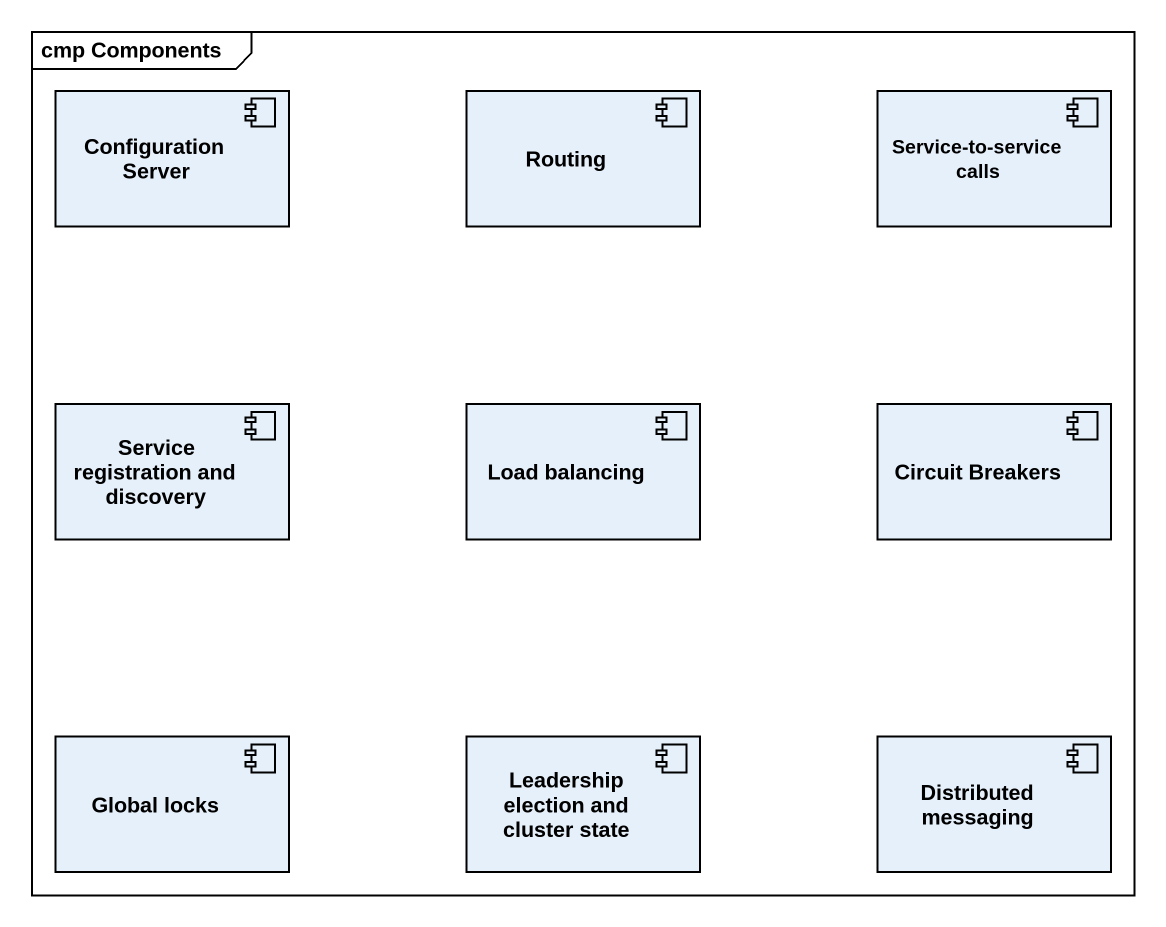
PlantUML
@startuml
mainframe cmp Components
component "Configuration Server" as Configuration_Server
component Routing
component "Service-to-service calls" as Service_to_service_calls
component "Service registration and discovery" as Service_registration_and
component "Load balancing" as Load_balancing
component "Circuit Breakers" as Circuit_Breakers
component "Global locks" as Global_locks
component "Leadership election and cluster state" as Leadership_election_and
component "Distributed messaging" as Distributed_messaging
@enduml
